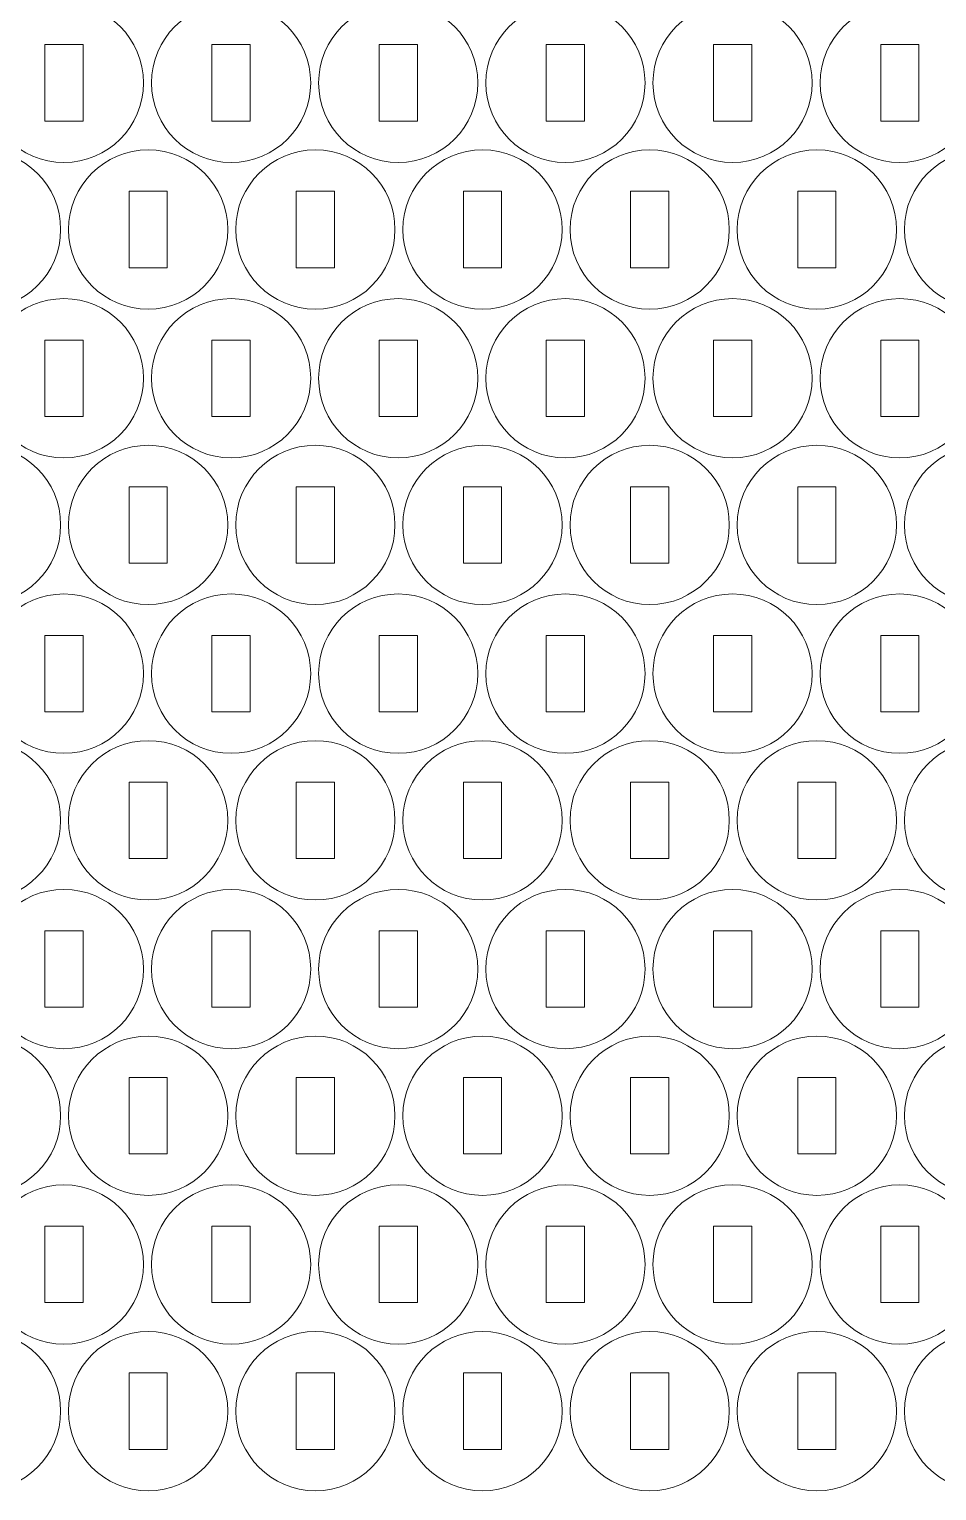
# Model space of a CAD drawing. Header units: millimetres. Extents: x -587 to 587, y -183 to 183.
# Drawn here: x 308.5 to 379.8, y -50.1 to 64.6 of the extents above; entities that cross this region are included whole.
import ezdxf

# ---------------------------------------------------------------- set-up
doc = ezdxf.new("R2010")
doc.units = ezdxf.units.MM
doc.header["$MEASUREMENT"] = 0
doc.layers.add('Camada 1', color=7, linetype='Continuous')

msp = doc.modelspace()

# ---------------------------------------------------------------- linework, layer by layer
at = {"layer": 'Camada 1', "lineweight": 20}
for points in [[(311.2719, 66.6171), (314.7237, 66.6171), (317.5219, 63.8189), (317.5219, 60.3671), (317.5219, 60.3671), (317.5219, 56.9153), (314.7237, 54.1171), (311.2719, 54.1171), (311.2719, 54.1171), (307.8201, 54.1171), (305.0219, 56.9153), (305.0219, 60.3671), (305.0219, 60.3671), (305.0219, 63.8189), (307.8201, 66.6171), (311.2719, 66.6171)], [(324.3952, 66.6171), (327.847, 66.6171), (330.6452, 63.8189), (330.6452, 60.3671), (330.6452, 60.3671), (330.6452, 56.9153), (327.847, 54.1171), (324.3952, 54.1171), (324.3952, 54.1171), (320.9434, 54.1171), (318.1452, 56.9153), (318.1452, 60.3671), (318.1452, 60.3671), (318.1452, 63.8189), (320.9434, 66.6171), (324.3952, 66.6171)], [(337.5185, 66.6171), (340.9703, 66.6171), (343.7685, 63.8189), (343.7685, 60.3671), (343.7685, 60.3671), (343.7685, 56.9153), (340.9703, 54.1171), (337.5185, 54.1171), (337.5185, 54.1171), (334.0667, 54.1171), (331.2685, 56.9153), (331.2685, 60.3671), (331.2685, 60.3671), (331.2685, 63.8189), (334.0667, 66.6171), (337.5185, 66.6171)], [(350.6418, 66.6171), (354.0936, 66.6171), (356.8918, 63.8189), (356.8918, 60.3671), (356.8918, 60.3671), (356.8918, 56.9153), (354.0936, 54.1171), (350.6418, 54.1171), (350.6418, 54.1171), (347.19, 54.1171), (344.3918, 56.9153), (344.3918, 60.3671), (344.3918, 60.3671), (344.3918, 63.8189), (347.19, 66.6171), (350.6418, 66.6171)], [(363.7651, 66.6171), (367.2169, 66.6171), (370.0151, 63.8189), (370.0151, 60.3671), (370.0151, 60.3671), (370.0151, 56.9153), (367.2169, 54.1171), (363.7651, 54.1171), (363.7651, 54.1171), (360.3133, 54.1171), (357.5151, 56.9153), (357.5151, 60.3671), (357.5151, 60.3671), (357.5151, 63.8189), (360.3133, 66.6171), (363.7651, 66.6171)], [(376.8884, 66.6171), (380.3402, 66.6171), (383.1384, 63.8189), (383.1384, 60.3671), (383.1384, 60.3671), (383.1384, 56.9153), (380.3402, 54.1171), (376.8884, 54.1171), (376.8884, 54.1171), (373.4366, 54.1171), (370.6384, 56.9153), (370.6384, 60.3671), (370.6384, 60.3671), (370.6384, 63.8189), (373.4366, 66.6171), (376.8884, 66.6171)], [(309.7719, 63.3671), (309.7719, 63.3671), (312.7719, 63.3671), (312.7719, 63.3671), (312.7719, 63.3671), (312.7719, 63.3671), (312.7719, 57.3671), (312.7719, 57.3671), (312.7719, 57.3671), (312.7719, 57.3671), (309.7719, 57.3671), (309.7719, 57.3671), (309.7719, 57.3671), (309.7719, 57.3671), (309.7719, 63.3671), (309.7719, 63.3671)], [(322.8952, 63.3671), (322.8952, 63.3671), (325.8952, 63.3671), (325.8952, 63.3671), (325.8952, 63.3671), (325.8952, 63.3671), (325.8952, 57.3671), (325.8952, 57.3671), (325.8952, 57.3671), (325.8952, 57.3671), (322.8952, 57.3671), (322.8952, 57.3671), (322.8952, 57.3671), (322.8952, 57.3671), (322.8952, 63.3671), (322.8952, 63.3671)], [(336.0185, 63.3671), (336.0185, 63.3671), (339.0185, 63.3671), (339.0185, 63.3671), (339.0185, 63.3671), (339.0185, 63.3671), (339.0185, 57.3671), (339.0185, 57.3671), (339.0185, 57.3671), (339.0185, 57.3671), (336.0185, 57.3671), (336.0185, 57.3671), (336.0185, 57.3671), (336.0185, 57.3671), (336.0185, 63.3671), (336.0185, 63.3671)], [(349.1418, 63.3671), (349.1418, 63.3671), (352.1418, 63.3671), (352.1418, 63.3671), (352.1418, 63.3671), (352.1418, 63.3671), (352.1418, 57.3671), (352.1418, 57.3671), (352.1418, 57.3671), (352.1418, 57.3671), (349.1418, 57.3671), (349.1418, 57.3671), (349.1418, 57.3671), (349.1418, 57.3671), (349.1418, 63.3671), (349.1418, 63.3671)], [(362.2651, 63.3671), (362.2651, 63.3671), (365.2651, 63.3671), (365.2651, 63.3671), (365.2651, 63.3671), (365.2651, 63.3671), (365.2651, 57.3671), (365.2651, 57.3671), (365.2651, 57.3671), (365.2651, 57.3671), (362.2651, 57.3671), (362.2651, 57.3671), (362.2651, 57.3671), (362.2651, 57.3671), (362.2651, 63.3671), (362.2651, 63.3671)], [(375.3884, 63.3671), (375.3884, 63.3671), (378.3884, 63.3671), (378.3884, 63.3671), (378.3884, 63.3671), (378.3884, 63.3671), (378.3884, 57.3671), (378.3884, 57.3671), (378.3884, 57.3671), (378.3884, 57.3671), (375.3884, 57.3671), (375.3884, 57.3671), (375.3884, 57.3671), (375.3884, 57.3671), (375.3884, 63.3671), (375.3884, 63.3671)], [(304.7632, 55.1076), (308.215, 55.1076), (311.0132, 52.3094), (311.0132, 48.8576), (311.0132, 48.8576), (311.0132, 45.4058), (308.215, 42.6076), (304.7632, 42.6076), (304.7632, 42.6076), (301.3114, 42.6076), (298.5132, 45.4058), (298.5132, 48.8576), (298.5132, 48.8576), (298.5132, 52.3094), (301.3114, 55.1076), (304.7632, 55.1076)], [(317.8865, 55.1076), (321.3383, 55.1076), (324.1365, 52.3094), (324.1365, 48.8576), (324.1365, 48.8576), (324.1365, 45.4058), (321.3383, 42.6076), (317.8865, 42.6076), (317.8865, 42.6076), (314.4347, 42.6076), (311.6365, 45.4058), (311.6365, 48.8576), (311.6365, 48.8576), (311.6365, 52.3094), (314.4347, 55.1076), (317.8865, 55.1076)], [(331.0098, 55.1076), (334.4616, 55.1076), (337.2598, 52.3094), (337.2598, 48.8576), (337.2598, 48.8576), (337.2598, 45.4058), (334.4616, 42.6076), (331.0098, 42.6076), (331.0098, 42.6076), (327.558, 42.6076), (324.7598, 45.4058), (324.7598, 48.8576), (324.7598, 48.8576), (324.7598, 52.3094), (327.558, 55.1076), (331.0098, 55.1076)], [(344.1331, 55.1076), (347.5849, 55.1076), (350.3831, 52.3094), (350.3831, 48.8576), (350.3831, 48.8576), (350.3831, 45.4058), (347.5849, 42.6076), (344.1331, 42.6076), (344.1331, 42.6076), (340.6813, 42.6076), (337.8831, 45.4058), (337.8831, 48.8576), (337.8831, 48.8576), (337.8831, 52.3094), (340.6813, 55.1076), (344.1331, 55.1076)], [(357.2564, 55.1076), (360.7082, 55.1076), (363.5064, 52.3094), (363.5064, 48.8576), (363.5064, 48.8576), (363.5064, 45.4058), (360.7082, 42.6076), (357.2564, 42.6076), (357.2564, 42.6076), (353.8046, 42.6076), (351.0064, 45.4058), (351.0064, 48.8576), (351.0064, 48.8576), (351.0064, 52.3094), (353.8046, 55.1076), (357.2564, 55.1076)], [(370.3797, 55.1076), (373.8315, 55.1076), (376.6297, 52.3094), (376.6297, 48.8576), (376.6297, 48.8576), (376.6297, 45.4058), (373.8315, 42.6076), (370.3797, 42.6076), (370.3797, 42.6076), (366.9279, 42.6076), (364.1297, 45.4058), (364.1297, 48.8576), (364.1297, 48.8576), (364.1297, 52.3094), (366.9279, 55.1076), (370.3797, 55.1076)], [(383.503, 55.1076), (386.9548, 55.1076), (389.753, 52.3094), (389.753, 48.8576), (389.753, 48.8576), (389.753, 45.4058), (386.9548, 42.6076), (383.503, 42.6076), (383.503, 42.6076), (380.0512, 42.6076), (377.253, 45.4058), (377.253, 48.8576), (377.253, 48.8576), (377.253, 52.3094), (380.0512, 55.1076), (383.503, 55.1076)], [(316.3865, 51.8576), (316.3865, 51.8576), (319.3865, 51.8576), (319.3865, 51.8576), (319.3865, 51.8576), (319.3865, 51.8576), (319.3865, 45.8576), (319.3865, 45.8576), (319.3865, 45.8576), (319.3865, 45.8576), (316.3865, 45.8576), (316.3865, 45.8576), (316.3865, 45.8576), (316.3865, 45.8576), (316.3865, 51.8576), (316.3865, 51.8576)], [(329.5098, 51.8576), (329.5098, 51.8576), (332.5098, 51.8576), (332.5098, 51.8576), (332.5098, 51.8576), (332.5098, 51.8576), (332.5098, 45.8576), (332.5098, 45.8576), (332.5098, 45.8576), (332.5098, 45.8576), (329.5098, 45.8576), (329.5098, 45.8576), (329.5098, 45.8576), (329.5098, 45.8576), (329.5098, 51.8576), (329.5098, 51.8576)], [(342.6331, 51.8576), (342.6331, 51.8576), (345.6331, 51.8576), (345.6331, 51.8576), (345.6331, 51.8576), (345.6331, 51.8576), (345.6331, 45.8576), (345.6331, 45.8576), (345.6331, 45.8576), (345.6331, 45.8576), (342.6331, 45.8576), (342.6331, 45.8576), (342.6331, 45.8576), (342.6331, 45.8576), (342.6331, 51.8576), (342.6331, 51.8576)], [(355.7564, 51.8576), (355.7564, 51.8576), (358.7564, 51.8576), (358.7564, 51.8576), (358.7564, 51.8576), (358.7564, 51.8576), (358.7564, 45.8576), (358.7564, 45.8576), (358.7564, 45.8576), (358.7564, 45.8576), (355.7564, 45.8576), (355.7564, 45.8576), (355.7564, 45.8576), (355.7564, 45.8576), (355.7564, 51.8576), (355.7564, 51.8576)], [(368.8797, 51.8576), (368.8797, 51.8576), (371.8797, 51.8576), (371.8797, 51.8576), (371.8797, 51.8576), (371.8797, 51.8576), (371.8797, 45.8576), (371.8797, 45.8576), (371.8797, 45.8576), (371.8797, 45.8576), (368.8797, 45.8576), (368.8797, 45.8576), (368.8797, 45.8576), (368.8797, 45.8576), (368.8797, 51.8576), (368.8797, 51.8576)], [(311.2719, 43.4395), (314.7237, 43.4395), (317.5219, 40.6413), (317.5219, 37.1895), (317.5219, 37.1895), (317.5219, 33.7377), (314.7237, 30.9395), (311.2719, 30.9395), (311.2719, 30.9395), (307.8201, 30.9395), (305.0219, 33.7377), (305.0219, 37.1895), (305.0219, 37.1895), (305.0219, 40.6413), (307.8201, 43.4395), (311.2719, 43.4395)], [(324.3952, 43.4395), (327.847, 43.4395), (330.6452, 40.6413), (330.6452, 37.1895), (330.6452, 37.1895), (330.6452, 33.7377), (327.847, 30.9395), (324.3952, 30.9395), (324.3952, 30.9395), (320.9434, 30.9395), (318.1452, 33.7377), (318.1452, 37.1895), (318.1452, 37.1895), (318.1452, 40.6413), (320.9434, 43.4395), (324.3952, 43.4395)], [(337.5185, 43.4395), (340.9703, 43.4395), (343.7685, 40.6413), (343.7685, 37.1895), (343.7685, 37.1895), (343.7685, 33.7377), (340.9703, 30.9395), (337.5185, 30.9395), (337.5185, 30.9395), (334.0667, 30.9395), (331.2685, 33.7377), (331.2685, 37.1895), (331.2685, 37.1895), (331.2685, 40.6413), (334.0667, 43.4395), (337.5185, 43.4395)], [(350.6418, 43.4395), (354.0936, 43.4395), (356.8918, 40.6413), (356.8918, 37.1895), (356.8918, 37.1895), (356.8918, 33.7377), (354.0936, 30.9395), (350.6418, 30.9395), (350.6418, 30.9395), (347.19, 30.9395), (344.3918, 33.7377), (344.3918, 37.1895), (344.3918, 37.1895), (344.3918, 40.6413), (347.19, 43.4395), (350.6418, 43.4395)], [(363.7651, 43.4395), (367.2169, 43.4395), (370.0151, 40.6413), (370.0151, 37.1895), (370.0151, 37.1895), (370.0151, 33.7377), (367.2169, 30.9395), (363.7651, 30.9395), (363.7651, 30.9395), (360.3133, 30.9395), (357.5151, 33.7377), (357.5151, 37.1895), (357.5151, 37.1895), (357.5151, 40.6413), (360.3133, 43.4395), (363.7651, 43.4395)], [(376.8884, 43.4395), (380.3402, 43.4395), (383.1384, 40.6413), (383.1384, 37.1895), (383.1384, 37.1895), (383.1384, 33.7377), (380.3402, 30.9395), (376.8884, 30.9395), (376.8884, 30.9395), (373.4366, 30.9395), (370.6384, 33.7377), (370.6384, 37.1895), (370.6384, 37.1895), (370.6384, 40.6413), (373.4366, 43.4395), (376.8884, 43.4395)], [(309.7719, 40.1895), (309.7719, 40.1895), (312.7719, 40.1895), (312.7719, 40.1895), (312.7719, 40.1895), (312.7719, 40.1895), (312.7719, 34.1895), (312.7719, 34.1895), (312.7719, 34.1895), (312.7719, 34.1895), (309.7719, 34.1895), (309.7719, 34.1895), (309.7719, 34.1895), (309.7719, 34.1895), (309.7719, 40.1895), (309.7719, 40.1895)], [(322.8952, 40.1895), (322.8952, 40.1895), (325.8952, 40.1895), (325.8952, 40.1895), (325.8952, 40.1895), (325.8952, 40.1895), (325.8952, 34.1895), (325.8952, 34.1895), (325.8952, 34.1895), (325.8952, 34.1895), (322.8952, 34.1895), (322.8952, 34.1895), (322.8952, 34.1895), (322.8952, 34.1895), (322.8952, 40.1895), (322.8952, 40.1895)], [(336.0185, 40.1895), (336.0185, 40.1895), (339.0185, 40.1895), (339.0185, 40.1895), (339.0185, 40.1895), (339.0185, 40.1895), (339.0185, 34.1895), (339.0185, 34.1895), (339.0185, 34.1895), (339.0185, 34.1895), (336.0185, 34.1895), (336.0185, 34.1895), (336.0185, 34.1895), (336.0185, 34.1895), (336.0185, 40.1895), (336.0185, 40.1895)], [(349.1418, 40.1895), (349.1418, 40.1895), (352.1418, 40.1895), (352.1418, 40.1895), (352.1418, 40.1895), (352.1418, 40.1895), (352.1418, 34.1895), (352.1418, 34.1895), (352.1418, 34.1895), (352.1418, 34.1895), (349.1418, 34.1895), (349.1418, 34.1895), (349.1418, 34.1895), (349.1418, 34.1895), (349.1418, 40.1895), (349.1418, 40.1895)], [(362.2651, 40.1895), (362.2651, 40.1895), (365.2651, 40.1895), (365.2651, 40.1895), (365.2651, 40.1895), (365.2651, 40.1895), (365.2651, 34.1895), (365.2651, 34.1895), (365.2651, 34.1895), (365.2651, 34.1895), (362.2651, 34.1895), (362.2651, 34.1895), (362.2651, 34.1895), (362.2651, 34.1895), (362.2651, 40.1895), (362.2651, 40.1895)], [(375.3884, 40.1895), (375.3884, 40.1895), (378.3884, 40.1895), (378.3884, 40.1895), (378.3884, 40.1895), (378.3884, 40.1895), (378.3884, 34.1895), (378.3884, 34.1895), (378.3884, 34.1895), (378.3884, 34.1895), (375.3884, 34.1895), (375.3884, 34.1895), (375.3884, 34.1895), (375.3884, 34.1895), (375.3884, 40.1895), (375.3884, 40.1895)], [(304.7632, 31.93), (308.215, 31.93), (311.0132, 29.1318), (311.0132, 25.68), (311.0132, 25.68), (311.0132, 22.2282), (308.215, 19.43), (304.7632, 19.43), (304.7632, 19.43), (301.3114, 19.43), (298.5132, 22.2282), (298.5132, 25.68), (298.5132, 25.68), (298.5132, 29.1318), (301.3114, 31.93), (304.7632, 31.93)], [(317.8865, 31.93), (321.3383, 31.93), (324.1365, 29.1318), (324.1365, 25.68), (324.1365, 25.68), (324.1365, 22.2282), (321.3383, 19.43), (317.8865, 19.43), (317.8865, 19.43), (314.4347, 19.43), (311.6365, 22.2282), (311.6365, 25.68), (311.6365, 25.68), (311.6365, 29.1318), (314.4347, 31.93), (317.8865, 31.93)], [(331.0098, 31.93), (334.4616, 31.93), (337.2598, 29.1318), (337.2598, 25.68), (337.2598, 25.68), (337.2598, 22.2282), (334.4616, 19.43), (331.0098, 19.43), (331.0098, 19.43), (327.558, 19.43), (324.7598, 22.2282), (324.7598, 25.68), (324.7598, 25.68), (324.7598, 29.1318), (327.558, 31.93), (331.0098, 31.93)], [(344.1331, 31.93), (347.5849, 31.93), (350.3831, 29.1318), (350.3831, 25.68), (350.3831, 25.68), (350.3831, 22.2282), (347.5849, 19.43), (344.1331, 19.43), (344.1331, 19.43), (340.6813, 19.43), (337.8831, 22.2282), (337.8831, 25.68), (337.8831, 25.68), (337.8831, 29.1318), (340.6813, 31.93), (344.1331, 31.93)], [(357.2564, 31.93), (360.7082, 31.93), (363.5064, 29.1318), (363.5064, 25.68), (363.5064, 25.68), (363.5064, 22.2282), (360.7082, 19.43), (357.2564, 19.43), (357.2564, 19.43), (353.8046, 19.43), (351.0064, 22.2282), (351.0064, 25.68), (351.0064, 25.68), (351.0064, 29.1318), (353.8046, 31.93), (357.2564, 31.93)], [(370.3797, 31.93), (373.8315, 31.93), (376.6297, 29.1318), (376.6297, 25.68), (376.6297, 25.68), (376.6297, 22.2282), (373.8315, 19.43), (370.3797, 19.43), (370.3797, 19.43), (366.9279, 19.43), (364.1297, 22.2282), (364.1297, 25.68), (364.1297, 25.68), (364.1297, 29.1318), (366.9279, 31.93), (370.3797, 31.93)], [(383.503, 31.93), (386.9548, 31.93), (389.753, 29.1318), (389.753, 25.68), (389.753, 25.68), (389.753, 22.2282), (386.9548, 19.43), (383.503, 19.43), (383.503, 19.43), (380.0512, 19.43), (377.253, 22.2282), (377.253, 25.68), (377.253, 25.68), (377.253, 29.1318), (380.0512, 31.93), (383.503, 31.93)], [(316.3865, 28.68), (316.3865, 28.68), (319.3865, 28.68), (319.3865, 28.68), (319.3865, 28.68), (319.3865, 28.68), (319.3865, 22.68), (319.3865, 22.68), (319.3865, 22.68), (319.3865, 22.68), (316.3865, 22.68), (316.3865, 22.68), (316.3865, 22.68), (316.3865, 22.68), (316.3865, 28.68), (316.3865, 28.68)], [(329.5098, 28.68), (329.5098, 28.68), (332.5098, 28.68), (332.5098, 28.68), (332.5098, 28.68), (332.5098, 28.68), (332.5098, 22.68), (332.5098, 22.68), (332.5098, 22.68), (332.5098, 22.68), (329.5098, 22.68), (329.5098, 22.68), (329.5098, 22.68), (329.5098, 22.68), (329.5098, 28.68), (329.5098, 28.68)], [(342.6331, 28.68), (342.6331, 28.68), (345.6331, 28.68), (345.6331, 28.68), (345.6331, 28.68), (345.6331, 28.68), (345.6331, 22.68), (345.6331, 22.68), (345.6331, 22.68), (345.6331, 22.68), (342.6331, 22.68), (342.6331, 22.68), (342.6331, 22.68), (342.6331, 22.68), (342.6331, 28.68), (342.6331, 28.68)], [(355.7564, 28.68), (355.7564, 28.68), (358.7564, 28.68), (358.7564, 28.68), (358.7564, 28.68), (358.7564, 28.68), (358.7564, 22.68), (358.7564, 22.68), (358.7564, 22.68), (358.7564, 22.68), (355.7564, 22.68), (355.7564, 22.68), (355.7564, 22.68), (355.7564, 22.68), (355.7564, 28.68), (355.7564, 28.68)], [(368.8797, 28.68), (368.8797, 28.68), (371.8797, 28.68), (371.8797, 28.68), (371.8797, 28.68), (371.8797, 28.68), (371.8797, 22.68), (371.8797, 22.68), (371.8797, 22.68), (371.8797, 22.68), (368.8797, 22.68), (368.8797, 22.68), (368.8797, 22.68), (368.8797, 22.68), (368.8797, 28.68), (368.8797, 28.68)], [(311.2719, 20.2619), (314.7237, 20.2619), (317.5219, 17.4637), (317.5219, 14.0119), (317.5219, 14.0119), (317.5219, 10.5601), (314.7237, 7.7619), (311.2719, 7.7619), (311.2719, 7.7619), (307.8201, 7.7619), (305.0219, 10.5601), (305.0219, 14.0119), (305.0219, 14.0119), (305.0219, 17.4637), (307.8201, 20.2619), (311.2719, 20.2619)], [(324.3952, 20.2619), (327.847, 20.2619), (330.6452, 17.4637), (330.6452, 14.0119), (330.6452, 14.0119), (330.6452, 10.5601), (327.847, 7.7619), (324.3952, 7.7619), (324.3952, 7.7619), (320.9434, 7.7619), (318.1452, 10.5601), (318.1452, 14.0119), (318.1452, 14.0119), (318.1452, 17.4637), (320.9434, 20.2619), (324.3952, 20.2619)], [(337.5185, 20.2619), (340.9703, 20.2619), (343.7685, 17.4637), (343.7685, 14.0119), (343.7685, 14.0119), (343.7685, 10.5601), (340.9703, 7.7619), (337.5185, 7.7619), (337.5185, 7.7619), (334.0667, 7.7619), (331.2685, 10.5601), (331.2685, 14.0119), (331.2685, 14.0119), (331.2685, 17.4637), (334.0667, 20.2619), (337.5185, 20.2619)], [(350.6418, 20.2619), (354.0936, 20.2619), (356.8918, 17.4637), (356.8918, 14.0119), (356.8918, 14.0119), (356.8918, 10.5601), (354.0936, 7.7619), (350.6418, 7.7619), (350.6418, 7.7619), (347.19, 7.7619), (344.3918, 10.5601), (344.3918, 14.0119), (344.3918, 14.0119), (344.3918, 17.4637), (347.19, 20.2619), (350.6418, 20.2619)], [(363.7651, 20.2619), (367.2169, 20.2619), (370.0151, 17.4637), (370.0151, 14.0119), (370.0151, 14.0119), (370.0151, 10.5601), (367.2169, 7.7619), (363.7651, 7.7619), (363.7651, 7.7619), (360.3133, 7.7619), (357.5151, 10.5601), (357.5151, 14.0119), (357.5151, 14.0119), (357.5151, 17.4637), (360.3133, 20.2619), (363.7651, 20.2619)], [(376.8884, 20.2619), (380.3402, 20.2619), (383.1384, 17.4637), (383.1384, 14.0119), (383.1384, 14.0119), (383.1384, 10.5601), (380.3402, 7.7619), (376.8884, 7.7619), (376.8884, 7.7619), (373.4366, 7.7619), (370.6384, 10.5601), (370.6384, 14.0119), (370.6384, 14.0119), (370.6384, 17.4637), (373.4366, 20.2619), (376.8884, 20.2619)], [(309.7719, 17.0119), (309.7719, 17.0119), (312.7719, 17.0119), (312.7719, 17.0119), (312.7719, 17.0119), (312.7719, 17.0119), (312.7719, 11.0119), (312.7719, 11.0119), (312.7719, 11.0119), (312.7719, 11.0119), (309.7719, 11.0119), (309.7719, 11.0119), (309.7719, 11.0119), (309.7719, 11.0119), (309.7719, 17.0119), (309.7719, 17.0119)], [(322.8952, 17.0119), (322.8952, 17.0119), (325.8952, 17.0119), (325.8952, 17.0119), (325.8952, 17.0119), (325.8952, 17.0119), (325.8952, 11.0119), (325.8952, 11.0119), (325.8952, 11.0119), (325.8952, 11.0119), (322.8952, 11.0119), (322.8952, 11.0119), (322.8952, 11.0119), (322.8952, 11.0119), (322.8952, 17.0119), (322.8952, 17.0119)], [(336.0185, 17.0119), (336.0185, 17.0119), (339.0185, 17.0119), (339.0185, 17.0119), (339.0185, 17.0119), (339.0185, 17.0119), (339.0185, 11.0119), (339.0185, 11.0119), (339.0185, 11.0119), (339.0185, 11.0119), (336.0185, 11.0119), (336.0185, 11.0119), (336.0185, 11.0119), (336.0185, 11.0119), (336.0185, 17.0119), (336.0185, 17.0119)], [(349.1418, 17.0119), (349.1418, 17.0119), (352.1418, 17.0119), (352.1418, 17.0119), (352.1418, 17.0119), (352.1418, 17.0119), (352.1418, 11.0119), (352.1418, 11.0119), (352.1418, 11.0119), (352.1418, 11.0119), (349.1418, 11.0119), (349.1418, 11.0119), (349.1418, 11.0119), (349.1418, 11.0119), (349.1418, 17.0119), (349.1418, 17.0119)], [(362.2651, 17.0119), (362.2651, 17.0119), (365.2651, 17.0119), (365.2651, 17.0119), (365.2651, 17.0119), (365.2651, 17.0119), (365.2651, 11.0119), (365.2651, 11.0119), (365.2651, 11.0119), (365.2651, 11.0119), (362.2651, 11.0119), (362.2651, 11.0119), (362.2651, 11.0119), (362.2651, 11.0119), (362.2651, 17.0119), (362.2651, 17.0119)], [(375.3884, 17.0119), (375.3884, 17.0119), (378.3884, 17.0119), (378.3884, 17.0119), (378.3884, 17.0119), (378.3884, 17.0119), (378.3884, 11.0119), (378.3884, 11.0119), (378.3884, 11.0119), (378.3884, 11.0119), (375.3884, 11.0119), (375.3884, 11.0119), (375.3884, 11.0119), (375.3884, 11.0119), (375.3884, 17.0119), (375.3884, 17.0119)], [(304.7632, 8.7524), (308.215, 8.7524), (311.0132, 5.9542), (311.0132, 2.5024), (311.0132, 2.5024), (311.0132, -0.9494), (308.215, -3.7476), (304.7632, -3.7476), (304.7632, -3.7476), (301.3114, -3.7476), (298.5132, -0.9494), (298.5132, 2.5024), (298.5132, 2.5024), (298.5132, 5.9542), (301.3114, 8.7524), (304.7632, 8.7524)], [(317.8865, 8.7524), (321.3383, 8.7524), (324.1365, 5.9542), (324.1365, 2.5024), (324.1365, 2.5024), (324.1365, -0.9494), (321.3383, -3.7476), (317.8865, -3.7476), (317.8865, -3.7476), (314.4347, -3.7476), (311.6365, -0.9494), (311.6365, 2.5024), (311.6365, 2.5024), (311.6365, 5.9542), (314.4347, 8.7524), (317.8865, 8.7524)], [(331.0098, 8.7524), (334.4616, 8.7524), (337.2598, 5.9542), (337.2598, 2.5024), (337.2598, 2.5024), (337.2598, -0.9494), (334.4616, -3.7476), (331.0098, -3.7476), (331.0098, -3.7476), (327.558, -3.7476), (324.7598, -0.9494), (324.7598, 2.5024), (324.7598, 2.5024), (324.7598, 5.9542), (327.558, 8.7524), (331.0098, 8.7524)], [(344.1331, 8.7524), (347.5849, 8.7524), (350.3831, 5.9542), (350.3831, 2.5024), (350.3831, 2.5024), (350.3831, -0.9494), (347.5849, -3.7476), (344.1331, -3.7476), (344.1331, -3.7476), (340.6813, -3.7476), (337.8831, -0.9494), (337.8831, 2.5024), (337.8831, 2.5024), (337.8831, 5.9542), (340.6813, 8.7524), (344.1331, 8.7524)], [(357.2564, 8.7524), (360.7082, 8.7524), (363.5064, 5.9542), (363.5064, 2.5024), (363.5064, 2.5024), (363.5064, -0.9494), (360.7082, -3.7476), (357.2564, -3.7476), (357.2564, -3.7476), (353.8046, -3.7476), (351.0064, -0.9494), (351.0064, 2.5024), (351.0064, 2.5024), (351.0064, 5.9542), (353.8046, 8.7524), (357.2564, 8.7524)], [(370.3797, 8.7524), (373.8315, 8.7524), (376.6297, 5.9542), (376.6297, 2.5024), (376.6297, 2.5024), (376.6297, -0.9494), (373.8315, -3.7476), (370.3797, -3.7476), (370.3797, -3.7476), (366.9279, -3.7476), (364.1297, -0.9494), (364.1297, 2.5024), (364.1297, 2.5024), (364.1297, 5.9542), (366.9279, 8.7524), (370.3797, 8.7524)], [(383.503, 8.7524), (386.9548, 8.7524), (389.753, 5.9542), (389.753, 2.5024), (389.753, 2.5024), (389.753, -0.9494), (386.9548, -3.7476), (383.503, -3.7476), (383.503, -3.7476), (380.0512, -3.7476), (377.253, -0.9494), (377.253, 2.5024), (377.253, 2.5024), (377.253, 5.9542), (380.0512, 8.7524), (383.503, 8.7524)], [(316.3865, 5.5024), (316.3865, 5.5024), (319.3865, 5.5024), (319.3865, 5.5024), (319.3865, 5.5024), (319.3865, 5.5024), (319.3865, -0.4976), (319.3865, -0.4976), (319.3865, -0.4976), (319.3865, -0.4976), (316.3865, -0.4976), (316.3865, -0.4976), (316.3865, -0.4976), (316.3865, -0.4976), (316.3865, 5.5024), (316.3865, 5.5024)], [(329.5098, 5.5024), (329.5098, 5.5024), (332.5098, 5.5024), (332.5098, 5.5024), (332.5098, 5.5024), (332.5098, 5.5024), (332.5098, -0.4976), (332.5098, -0.4976), (332.5098, -0.4976), (332.5098, -0.4976), (329.5098, -0.4976), (329.5098, -0.4976), (329.5098, -0.4976), (329.5098, -0.4976), (329.5098, 5.5024), (329.5098, 5.5024)], [(342.6331, 5.5024), (342.6331, 5.5024), (345.6331, 5.5024), (345.6331, 5.5024), (345.6331, 5.5024), (345.6331, 5.5024), (345.6331, -0.4976), (345.6331, -0.4976), (345.6331, -0.4976), (345.6331, -0.4976), (342.6331, -0.4976), (342.6331, -0.4976), (342.6331, -0.4976), (342.6331, -0.4976), (342.6331, 5.5024), (342.6331, 5.5024)], [(355.7564, 5.5024), (355.7564, 5.5024), (358.7564, 5.5024), (358.7564, 5.5024), (358.7564, 5.5024), (358.7564, 5.5024), (358.7564, -0.4976), (358.7564, -0.4976), (358.7564, -0.4976), (358.7564, -0.4976), (355.7564, -0.4976), (355.7564, -0.4976), (355.7564, -0.4976), (355.7564, -0.4976), (355.7564, 5.5024), (355.7564, 5.5024)], [(368.8797, 5.5024), (368.8797, 5.5024), (371.8797, 5.5024), (371.8797, 5.5024), (371.8797, 5.5024), (371.8797, 5.5024), (371.8797, -0.4976), (371.8797, -0.4976), (371.8797, -0.4976), (371.8797, -0.4976), (368.8797, -0.4976), (368.8797, -0.4976), (368.8797, -0.4976), (368.8797, -0.4976), (368.8797, 5.5024), (368.8797, 5.5024)], [(311.2719, -2.9157), (314.7237, -2.9157), (317.5219, -5.7139), (317.5219, -9.1657), (317.5219, -9.1657), (317.5219, -12.6175), (314.7237, -15.4157), (311.2719, -15.4157), (311.2719, -15.4157), (307.8201, -15.4157), (305.0219, -12.6175), (305.0219, -9.1657), (305.0219, -9.1657), (305.0219, -5.7139), (307.8201, -2.9157), (311.2719, -2.9157)], [(324.3952, -2.9157), (327.847, -2.9157), (330.6452, -5.7139), (330.6452, -9.1657), (330.6452, -9.1657), (330.6452, -12.6175), (327.847, -15.4157), (324.3952, -15.4157), (324.3952, -15.4157), (320.9434, -15.4157), (318.1452, -12.6175), (318.1452, -9.1657), (318.1452, -9.1657), (318.1452, -5.7139), (320.9434, -2.9157), (324.3952, -2.9157)], [(337.5185, -2.9157), (340.9703, -2.9157), (343.7685, -5.7139), (343.7685, -9.1657), (343.7685, -9.1657), (343.7685, -12.6175), (340.9703, -15.4157), (337.5185, -15.4157), (337.5185, -15.4157), (334.0667, -15.4157), (331.2685, -12.6175), (331.2685, -9.1657), (331.2685, -9.1657), (331.2685, -5.7139), (334.0667, -2.9157), (337.5185, -2.9157)], [(350.6418, -2.9157), (354.0936, -2.9157), (356.8918, -5.7139), (356.8918, -9.1657), (356.8918, -9.1657), (356.8918, -12.6175), (354.0936, -15.4157), (350.6418, -15.4157), (350.6418, -15.4157), (347.19, -15.4157), (344.3918, -12.6175), (344.3918, -9.1657), (344.3918, -9.1657), (344.3918, -5.7139), (347.19, -2.9157), (350.6418, -2.9157)], [(363.7651, -2.9157), (367.2169, -2.9157), (370.0151, -5.7139), (370.0151, -9.1657), (370.0151, -9.1657), (370.0151, -12.6175), (367.2169, -15.4157), (363.7651, -15.4157), (363.7651, -15.4157), (360.3133, -15.4157), (357.5151, -12.6175), (357.5151, -9.1657), (357.5151, -9.1657), (357.5151, -5.7139), (360.3133, -2.9157), (363.7651, -2.9157)], [(376.8884, -2.9157), (380.3402, -2.9157), (383.1384, -5.7139), (383.1384, -9.1657), (383.1384, -9.1657), (383.1384, -12.6175), (380.3402, -15.4157), (376.8884, -15.4157), (376.8884, -15.4157), (373.4366, -15.4157), (370.6384, -12.6175), (370.6384, -9.1657), (370.6384, -9.1657), (370.6384, -5.7139), (373.4366, -2.9157), (376.8884, -2.9157)], [(309.7719, -6.1657), (309.7719, -6.1657), (312.7719, -6.1657), (312.7719, -6.1657), (312.7719, -6.1657), (312.7719, -6.1657), (312.7719, -12.1657), (312.7719, -12.1657), (312.7719, -12.1657), (312.7719, -12.1657), (309.7719, -12.1657), (309.7719, -12.1657), (309.7719, -12.1657), (309.7719, -12.1657), (309.7719, -6.1657), (309.7719, -6.1657)], [(322.8952, -6.1657), (322.8952, -6.1657), (325.8952, -6.1657), (325.8952, -6.1657), (325.8952, -6.1657), (325.8952, -6.1657), (325.8952, -12.1657), (325.8952, -12.1657), (325.8952, -12.1657), (325.8952, -12.1657), (322.8952, -12.1657), (322.8952, -12.1657), (322.8952, -12.1657), (322.8952, -12.1657), (322.8952, -6.1657), (322.8952, -6.1657)], [(336.0185, -6.1657), (336.0185, -6.1657), (339.0185, -6.1657), (339.0185, -6.1657), (339.0185, -6.1657), (339.0185, -6.1657), (339.0185, -12.1657), (339.0185, -12.1657), (339.0185, -12.1657), (339.0185, -12.1657), (336.0185, -12.1657), (336.0185, -12.1657), (336.0185, -12.1657), (336.0185, -12.1657), (336.0185, -6.1657), (336.0185, -6.1657)], [(349.1418, -6.1657), (349.1418, -6.1657), (352.1418, -6.1657), (352.1418, -6.1657), (352.1418, -6.1657), (352.1418, -6.1657), (352.1418, -12.1657), (352.1418, -12.1657), (352.1418, -12.1657), (352.1418, -12.1657), (349.1418, -12.1657), (349.1418, -12.1657), (349.1418, -12.1657), (349.1418, -12.1657), (349.1418, -6.1657), (349.1418, -6.1657)], [(362.2651, -6.1657), (362.2651, -6.1657), (365.2651, -6.1657), (365.2651, -6.1657), (365.2651, -6.1657), (365.2651, -6.1657), (365.2651, -12.1657), (365.2651, -12.1657), (365.2651, -12.1657), (365.2651, -12.1657), (362.2651, -12.1657), (362.2651, -12.1657), (362.2651, -12.1657), (362.2651, -12.1657), (362.2651, -6.1657), (362.2651, -6.1657)], [(375.3884, -6.1657), (375.3884, -6.1657), (378.3884, -6.1657), (378.3884, -6.1657), (378.3884, -6.1657), (378.3884, -6.1657), (378.3884, -12.1657), (378.3884, -12.1657), (378.3884, -12.1657), (378.3884, -12.1657), (375.3884, -12.1657), (375.3884, -12.1657), (375.3884, -12.1657), (375.3884, -12.1657), (375.3884, -6.1657), (375.3884, -6.1657)], [(304.7632, -14.4252), (308.215, -14.4252), (311.0132, -17.2234), (311.0132, -20.6752), (311.0132, -20.6752), (311.0132, -24.127), (308.215, -26.9252), (304.7632, -26.9252), (304.7632, -26.9252), (301.3114, -26.9252), (298.5132, -24.127), (298.5132, -20.6752), (298.5132, -20.6752), (298.5132, -17.2234), (301.3114, -14.4252), (304.7632, -14.4252)], [(317.8865, -14.4252), (321.3383, -14.4252), (324.1365, -17.2234), (324.1365, -20.6752), (324.1365, -20.6752), (324.1365, -24.127), (321.3383, -26.9252), (317.8865, -26.9252), (317.8865, -26.9252), (314.4347, -26.9252), (311.6365, -24.127), (311.6365, -20.6752), (311.6365, -20.6752), (311.6365, -17.2234), (314.4347, -14.4252), (317.8865, -14.4252)], [(331.0098, -14.4252), (334.4616, -14.4252), (337.2598, -17.2234), (337.2598, -20.6752), (337.2598, -20.6752), (337.2598, -24.127), (334.4616, -26.9252), (331.0098, -26.9252), (331.0098, -26.9252), (327.558, -26.9252), (324.7598, -24.127), (324.7598, -20.6752), (324.7598, -20.6752), (324.7598, -17.2234), (327.558, -14.4252), (331.0098, -14.4252)], [(344.1331, -14.4252), (347.5849, -14.4252), (350.3831, -17.2234), (350.3831, -20.6752), (350.3831, -20.6752), (350.3831, -24.127), (347.5849, -26.9252), (344.1331, -26.9252), (344.1331, -26.9252), (340.6813, -26.9252), (337.8831, -24.127), (337.8831, -20.6752), (337.8831, -20.6752), (337.8831, -17.2234), (340.6813, -14.4252), (344.1331, -14.4252)], [(357.2564, -14.4252), (360.7082, -14.4252), (363.5064, -17.2234), (363.5064, -20.6752), (363.5064, -20.6752), (363.5064, -24.127), (360.7082, -26.9252), (357.2564, -26.9252), (357.2564, -26.9252), (353.8046, -26.9252), (351.0064, -24.127), (351.0064, -20.6752), (351.0064, -20.6752), (351.0064, -17.2234), (353.8046, -14.4252), (357.2564, -14.4252)], [(370.3797, -14.4252), (373.8315, -14.4252), (376.6297, -17.2234), (376.6297, -20.6752), (376.6297, -20.6752), (376.6297, -24.127), (373.8315, -26.9252), (370.3797, -26.9252), (370.3797, -26.9252), (366.9279, -26.9252), (364.1297, -24.127), (364.1297, -20.6752), (364.1297, -20.6752), (364.1297, -17.2234), (366.9279, -14.4252), (370.3797, -14.4252)], [(383.503, -14.4252), (386.9548, -14.4252), (389.753, -17.2234), (389.753, -20.6752), (389.753, -20.6752), (389.753, -24.127), (386.9548, -26.9252), (383.503, -26.9252), (383.503, -26.9252), (380.0512, -26.9252), (377.253, -24.127), (377.253, -20.6752), (377.253, -20.6752), (377.253, -17.2234), (380.0512, -14.4252), (383.503, -14.4252)], [(316.3865, -17.6752), (316.3865, -17.6752), (319.3865, -17.6752), (319.3865, -17.6752), (319.3865, -17.6752), (319.3865, -17.6752), (319.3865, -23.6752), (319.3865, -23.6752), (319.3865, -23.6752), (319.3865, -23.6752), (316.3865, -23.6752), (316.3865, -23.6752), (316.3865, -23.6752), (316.3865, -23.6752), (316.3865, -17.6752), (316.3865, -17.6752)], [(329.5098, -17.6752), (329.5098, -17.6752), (332.5098, -17.6752), (332.5098, -17.6752), (332.5098, -17.6752), (332.5098, -17.6752), (332.5098, -23.6752), (332.5098, -23.6752), (332.5098, -23.6752), (332.5098, -23.6752), (329.5098, -23.6752), (329.5098, -23.6752), (329.5098, -23.6752), (329.5098, -23.6752), (329.5098, -17.6752), (329.5098, -17.6752)], [(342.6331, -17.6752), (342.6331, -17.6752), (345.6331, -17.6752), (345.6331, -17.6752), (345.6331, -17.6752), (345.6331, -17.6752), (345.6331, -23.6752), (345.6331, -23.6752), (345.6331, -23.6752), (345.6331, -23.6752), (342.6331, -23.6752), (342.6331, -23.6752), (342.6331, -23.6752), (342.6331, -23.6752), (342.6331, -17.6752), (342.6331, -17.6752)], [(355.7564, -17.6752), (355.7564, -17.6752), (358.7564, -17.6752), (358.7564, -17.6752), (358.7564, -17.6752), (358.7564, -17.6752), (358.7564, -23.6752), (358.7564, -23.6752), (358.7564, -23.6752), (358.7564, -23.6752), (355.7564, -23.6752), (355.7564, -23.6752), (355.7564, -23.6752), (355.7564, -23.6752), (355.7564, -17.6752), (355.7564, -17.6752)], [(368.8797, -17.6752), (368.8797, -17.6752), (371.8797, -17.6752), (371.8797, -17.6752), (371.8797, -17.6752), (371.8797, -17.6752), (371.8797, -23.6752), (371.8797, -23.6752), (371.8797, -23.6752), (371.8797, -23.6752), (368.8797, -23.6752), (368.8797, -23.6752), (368.8797, -23.6752), (368.8797, -23.6752), (368.8797, -17.6752), (368.8797, -17.6752)], [(311.2719, -26.0933), (314.7237, -26.0933), (317.5219, -28.8915), (317.5219, -32.3433), (317.5219, -32.3433), (317.5219, -35.7951), (314.7237, -38.5933), (311.2719, -38.5933), (311.2719, -38.5933), (307.8201, -38.5933), (305.0219, -35.7951), (305.0219, -32.3433), (305.0219, -32.3433), (305.0219, -28.8915), (307.8201, -26.0933), (311.2719, -26.0933)], [(324.3952, -26.0933), (327.847, -26.0933), (330.6452, -28.8915), (330.6452, -32.3433), (330.6452, -32.3433), (330.6452, -35.7951), (327.847, -38.5933), (324.3952, -38.5933), (324.3952, -38.5933), (320.9434, -38.5933), (318.1452, -35.7951), (318.1452, -32.3433), (318.1452, -32.3433), (318.1452, -28.8915), (320.9434, -26.0933), (324.3952, -26.0933)], [(337.5185, -26.0933), (340.9703, -26.0933), (343.7685, -28.8915), (343.7685, -32.3433), (343.7685, -32.3433), (343.7685, -35.7951), (340.9703, -38.5933), (337.5185, -38.5933), (337.5185, -38.5933), (334.0667, -38.5933), (331.2685, -35.7951), (331.2685, -32.3433), (331.2685, -32.3433), (331.2685, -28.8915), (334.0667, -26.0933), (337.5185, -26.0933)], [(350.6418, -26.0933), (354.0936, -26.0933), (356.8918, -28.8915), (356.8918, -32.3433), (356.8918, -32.3433), (356.8918, -35.7951), (354.0936, -38.5933), (350.6418, -38.5933), (350.6418, -38.5933), (347.19, -38.5933), (344.3918, -35.7951), (344.3918, -32.3433), (344.3918, -32.3433), (344.3918, -28.8915), (347.19, -26.0933), (350.6418, -26.0933)], [(363.7651, -26.0933), (367.2169, -26.0933), (370.0151, -28.8915), (370.0151, -32.3433), (370.0151, -32.3433), (370.0151, -35.7951), (367.2169, -38.5933), (363.7651, -38.5933), (363.7651, -38.5933), (360.3133, -38.5933), (357.5151, -35.7951), (357.5151, -32.3433), (357.5151, -32.3433), (357.5151, -28.8915), (360.3133, -26.0933), (363.7651, -26.0933)], [(376.8884, -26.0933), (380.3402, -26.0933), (383.1384, -28.8915), (383.1384, -32.3433), (383.1384, -32.3433), (383.1384, -35.7951), (380.3402, -38.5933), (376.8884, -38.5933), (376.8884, -38.5933), (373.4366, -38.5933), (370.6384, -35.7951), (370.6384, -32.3433), (370.6384, -32.3433), (370.6384, -28.8915), (373.4366, -26.0933), (376.8884, -26.0933)], [(309.7719, -29.3433), (309.7719, -29.3433), (312.7719, -29.3433), (312.7719, -29.3433), (312.7719, -29.3433), (312.7719, -29.3433), (312.7719, -35.3433), (312.7719, -35.3433), (312.7719, -35.3433), (312.7719, -35.3433), (309.7719, -35.3433), (309.7719, -35.3433), (309.7719, -35.3433), (309.7719, -35.3433), (309.7719, -29.3433), (309.7719, -29.3433)], [(322.8952, -29.3433), (322.8952, -29.3433), (325.8952, -29.3433), (325.8952, -29.3433), (325.8952, -29.3433), (325.8952, -29.3433), (325.8952, -35.3433), (325.8952, -35.3433), (325.8952, -35.3433), (325.8952, -35.3433), (322.8952, -35.3433), (322.8952, -35.3433), (322.8952, -35.3433), (322.8952, -35.3433), (322.8952, -29.3433), (322.8952, -29.3433)], [(336.0185, -29.3433), (336.0185, -29.3433), (339.0185, -29.3433), (339.0185, -29.3433), (339.0185, -29.3433), (339.0185, -29.3433), (339.0185, -35.3433), (339.0185, -35.3433), (339.0185, -35.3433), (339.0185, -35.3433), (336.0185, -35.3433), (336.0185, -35.3433), (336.0185, -35.3433), (336.0185, -35.3433), (336.0185, -29.3433), (336.0185, -29.3433)], [(349.1418, -29.3433), (349.1418, -29.3433), (352.1418, -29.3433), (352.1418, -29.3433), (352.1418, -29.3433), (352.1418, -29.3433), (352.1418, -35.3433), (352.1418, -35.3433), (352.1418, -35.3433), (352.1418, -35.3433), (349.1418, -35.3433), (349.1418, -35.3433), (349.1418, -35.3433), (349.1418, -35.3433), (349.1418, -29.3433), (349.1418, -29.3433)], [(362.2651, -29.3433), (362.2651, -29.3433), (365.2651, -29.3433), (365.2651, -29.3433), (365.2651, -29.3433), (365.2651, -29.3433), (365.2651, -35.3433), (365.2651, -35.3433), (365.2651, -35.3433), (365.2651, -35.3433), (362.2651, -35.3433), (362.2651, -35.3433), (362.2651, -35.3433), (362.2651, -35.3433), (362.2651, -29.3433), (362.2651, -29.3433)], [(375.3884, -29.3433), (375.3884, -29.3433), (378.3884, -29.3433), (378.3884, -29.3433), (378.3884, -29.3433), (378.3884, -29.3433), (378.3884, -35.3433), (378.3884, -35.3433), (378.3884, -35.3433), (378.3884, -35.3433), (375.3884, -35.3433), (375.3884, -35.3433), (375.3884, -35.3433), (375.3884, -35.3433), (375.3884, -29.3433), (375.3884, -29.3433)], [(304.7632, -37.6028), (308.215, -37.6028), (311.0132, -40.401), (311.0132, -43.8528), (311.0132, -43.8528), (311.0132, -47.3046), (308.215, -50.1028), (304.7632, -50.1028), (304.7632, -50.1028), (301.3114, -50.1028), (298.5132, -47.3046), (298.5132, -43.8528), (298.5132, -43.8528), (298.5132, -40.401), (301.3114, -37.6028), (304.7632, -37.6028)], [(317.8865, -37.6028), (321.3383, -37.6028), (324.1365, -40.401), (324.1365, -43.8528), (324.1365, -43.8528), (324.1365, -47.3046), (321.3383, -50.1028), (317.8865, -50.1028), (317.8865, -50.1028), (314.4347, -50.1028), (311.6365, -47.3046), (311.6365, -43.8528), (311.6365, -43.8528), (311.6365, -40.401), (314.4347, -37.6028), (317.8865, -37.6028)], [(331.0098, -37.6028), (334.4616, -37.6028), (337.2598, -40.401), (337.2598, -43.8528), (337.2598, -43.8528), (337.2598, -47.3046), (334.4616, -50.1028), (331.0098, -50.1028), (331.0098, -50.1028), (327.558, -50.1028), (324.7598, -47.3046), (324.7598, -43.8528), (324.7598, -43.8528), (324.7598, -40.401), (327.558, -37.6028), (331.0098, -37.6028)], [(344.1331, -37.6028), (347.5849, -37.6028), (350.3831, -40.401), (350.3831, -43.8528), (350.3831, -43.8528), (350.3831, -47.3046), (347.5849, -50.1028), (344.1331, -50.1028), (344.1331, -50.1028), (340.6813, -50.1028), (337.8831, -47.3046), (337.8831, -43.8528), (337.8831, -43.8528), (337.8831, -40.401), (340.6813, -37.6028), (344.1331, -37.6028)], [(357.2564, -37.6028), (360.7082, -37.6028), (363.5064, -40.401), (363.5064, -43.8528), (363.5064, -43.8528), (363.5064, -47.3046), (360.7082, -50.1028), (357.2564, -50.1028), (357.2564, -50.1028), (353.8046, -50.1028), (351.0064, -47.3046), (351.0064, -43.8528), (351.0064, -43.8528), (351.0064, -40.401), (353.8046, -37.6028), (357.2564, -37.6028)], [(370.3797, -37.6028), (373.8315, -37.6028), (376.6297, -40.401), (376.6297, -43.8528), (376.6297, -43.8528), (376.6297, -47.3046), (373.8315, -50.1028), (370.3797, -50.1028), (370.3797, -50.1028), (366.9279, -50.1028), (364.1297, -47.3046), (364.1297, -43.8528), (364.1297, -43.8528), (364.1297, -40.401), (366.9279, -37.6028), (370.3797, -37.6028)], [(383.503, -37.6028), (386.9548, -37.6028), (389.753, -40.401), (389.753, -43.8528), (389.753, -43.8528), (389.753, -47.3046), (386.9548, -50.1028), (383.503, -50.1028), (383.503, -50.1028), (380.0512, -50.1028), (377.253, -47.3046), (377.253, -43.8528), (377.253, -43.8528), (377.253, -40.401), (380.0512, -37.6028), (383.503, -37.6028)], [(316.3865, -40.8528), (316.3865, -40.8528), (319.3865, -40.8528), (319.3865, -40.8528), (319.3865, -40.8528), (319.3865, -40.8528), (319.3865, -46.8528), (319.3865, -46.8528), (319.3865, -46.8528), (319.3865, -46.8528), (316.3865, -46.8528), (316.3865, -46.8528), (316.3865, -46.8528), (316.3865, -46.8528), (316.3865, -40.8528), (316.3865, -40.8528)], [(329.5098, -40.8528), (329.5098, -40.8528), (332.5098, -40.8528), (332.5098, -40.8528), (332.5098, -40.8528), (332.5098, -40.8528), (332.5098, -46.8528), (332.5098, -46.8528), (332.5098, -46.8528), (332.5098, -46.8528), (329.5098, -46.8528), (329.5098, -46.8528), (329.5098, -46.8528), (329.5098, -46.8528), (329.5098, -40.8528), (329.5098, -40.8528)], [(342.6331, -40.8528), (342.6331, -40.8528), (345.6331, -40.8528), (345.6331, -40.8528), (345.6331, -40.8528), (345.6331, -40.8528), (345.6331, -46.8528), (345.6331, -46.8528), (345.6331, -46.8528), (345.6331, -46.8528), (342.6331, -46.8528), (342.6331, -46.8528), (342.6331, -46.8528), (342.6331, -46.8528), (342.6331, -40.8528), (342.6331, -40.8528)], [(355.7564, -40.8528), (355.7564, -40.8528), (358.7564, -40.8528), (358.7564, -40.8528), (358.7564, -40.8528), (358.7564, -40.8528), (358.7564, -46.8528), (358.7564, -46.8528), (358.7564, -46.8528), (358.7564, -46.8528), (355.7564, -46.8528), (355.7564, -46.8528), (355.7564, -46.8528), (355.7564, -46.8528), (355.7564, -40.8528), (355.7564, -40.8528)], [(368.8797, -40.8528), (368.8797, -40.8528), (371.8797, -40.8528), (371.8797, -40.8528), (371.8797, -40.8528), (371.8797, -40.8528), (371.8797, -46.8528), (371.8797, -46.8528), (371.8797, -46.8528), (371.8797, -46.8528), (368.8797, -46.8528), (368.8797, -46.8528), (368.8797, -46.8528), (368.8797, -46.8528), (368.8797, -40.8528), (368.8797, -40.8528)]]:
    msp.add_open_spline(points, degree=3, knots=[0, 0, 0, 0, 0.2, 0.2, 0.2, 0.2, 0.4, 0.4, 0.4, 0.4, 0.6, 0.6, 0.6, 0.6, 1, 1, 1, 1], dxfattribs=at)

doc.saveas('drawing.dxf')
